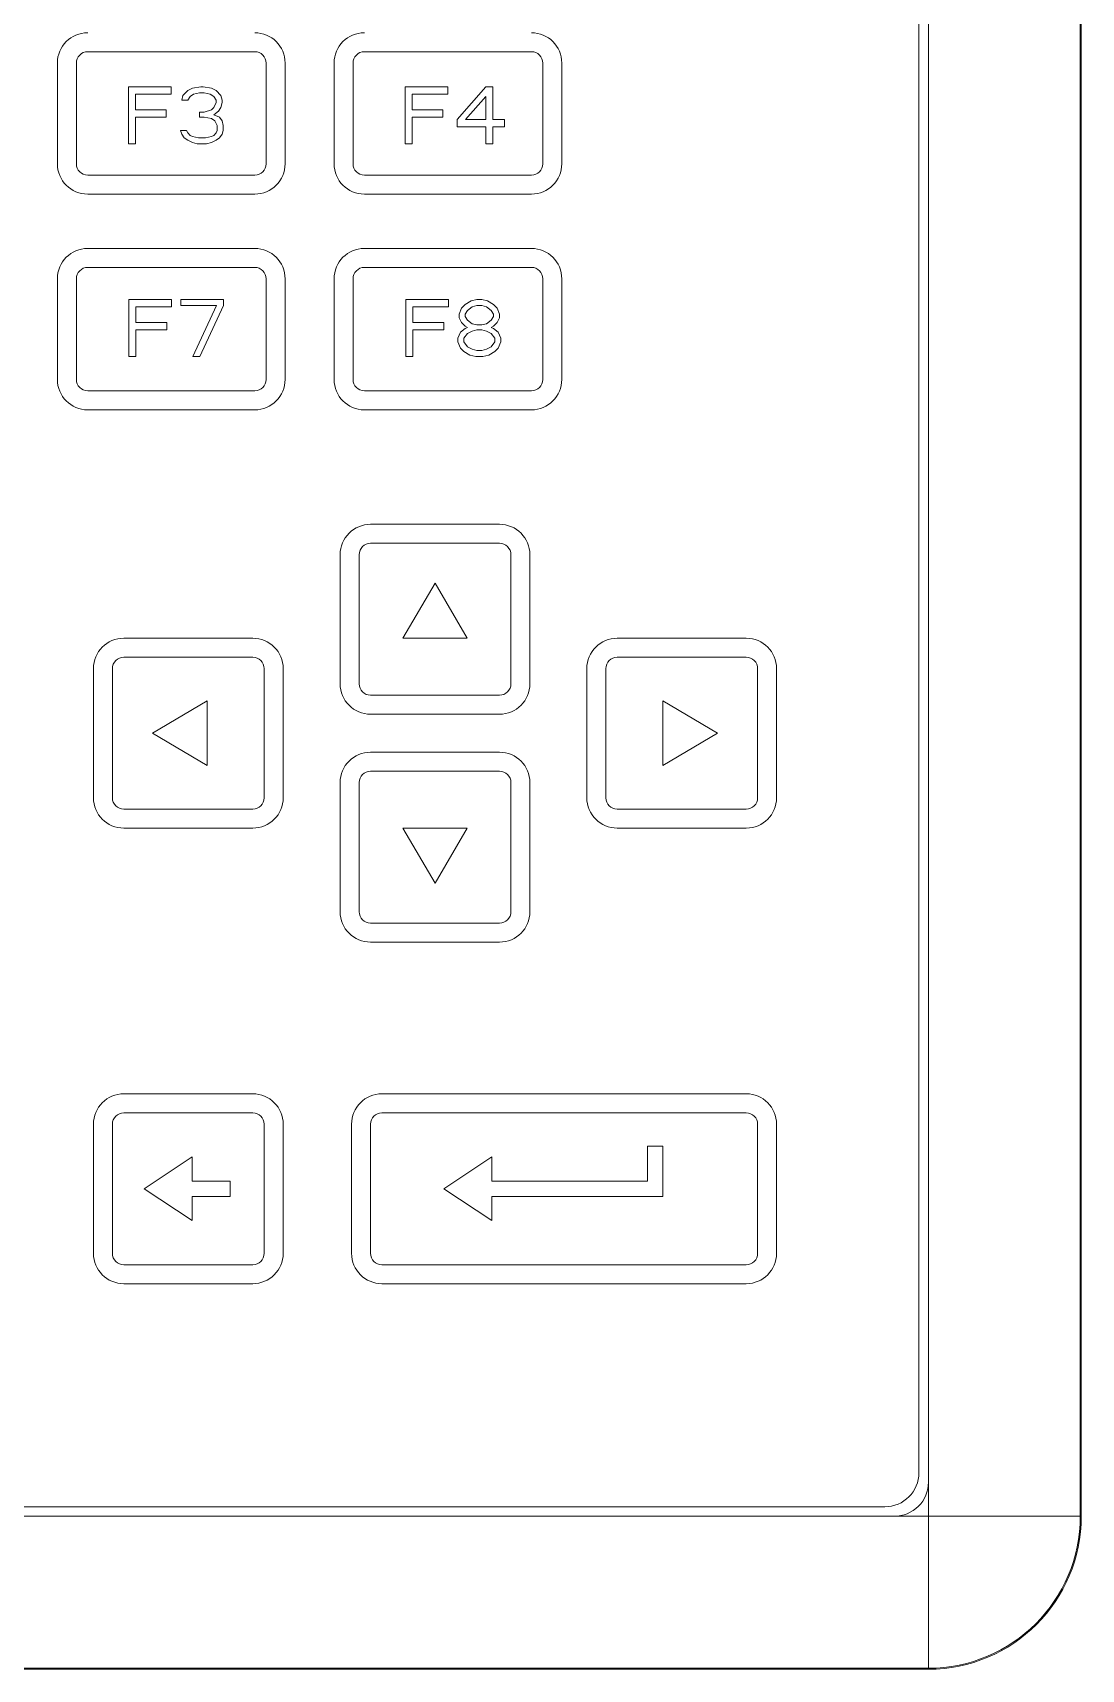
# Model space of a CAD drawing. Header units: inches. Extents: x 0 to 51, y 0 to 34.5.
# Drawn here: x 16.001 to 18.764, y 21.004 to 25.314 of the extents above; entities that cross this region are included whole.
import ezdxf

# ---------------------------------------------------------------- set-up
doc = ezdxf.new("R2010")
doc.units = ezdxf.units.IN
doc.header["$MEASUREMENT"] = 0
doc.layers.get('0').update_dxf_attribs({"lineweight": 5})
doc.layers.add('PSYMS', color=7, linetype='Continuous', lineweight=5)

# ---------------------------------------------------------------- blocks, each defined once
blk = doc.blocks.new('pv300')
at = {"color": 7, "linetype": 'Continuous'}
for p, q in [((2.3612, -5.4957), (2.3612, 2.2599)), ((2.7612, -5.0929), (2.7612, 1.8571)), ((2.764, -5.0929), (2.764, 1.8571)), ((2.3362, -4.9779), (2.3362, 1.4493)), ((0.1462, -1.2364), (0.5862, -1.2364)), ((0.8752, -1.2364), (1.3152, -1.2364)), ((0.0662, -1.2664), (0.0662, -1.5314)), ((0.1162, -1.5314), (0.1162, -1.2664)), ((0.6162, -1.2664), (0.6162, -1.5314)), ((0.6662, -1.5314), (0.6662, -1.2664)), ((0.7952, -1.2664), (0.7952, -1.5314)), ((0.8452, -1.5314), (0.8452, -1.2664)), ((1.3452, -1.2664), (1.3452, -1.5314)), ((1.3952, -1.5314), (1.3952, -1.2664)), ((0.5862, -1.5614), (0.1462, -1.5614)), ((1.3152, -1.5614), (0.8752, -1.5614)), ((0.1462, -1.6114), (0.5862, -1.6114)), ((0.8752, -1.6114), (1.3152, -1.6114)), ((0.5862, -1.7544), (0.1462, -1.7544)), ((1.3152, -1.7544), (0.8752, -1.7544)), ((0.1462, -1.8044), (0.5862, -1.8044)), ((0.8752, -1.8044), (1.3152, -1.8044)), ((0.0662, -1.8344), (0.0662, -2.0994)), ((0.1162, -2.0994), (0.1162, -1.8344)), ((0.6162, -1.8344), (0.6162, -2.0994)), ((0.6662, -2.0994), (0.6662, -1.8344)), ((0.7952, -1.8344), (0.7952, -2.0994)), ((0.8452, -2.0994), (0.8452, -1.8344)), ((1.3452, -1.8344), (1.3452, -2.0994)), ((1.3952, -2.0994), (1.3952, -1.8344)), ((0.5862, -2.1294), (0.1462, -2.1294)), ((1.3152, -2.1294), (0.8752, -2.1294)), ((0.1462, -2.1794), (0.5862, -2.1794)), ((0.8752, -2.1794), (1.3152, -2.1794)), ((1.2312, -2.4809), (0.8912, -2.4809)), ((0.8912, -2.5309), (1.2312, -2.5309)), ((0.8112, -2.5609), (0.8112, -2.9009)), ((0.8612, -2.9009), (0.8612, -2.5609)), ((1.2612, -2.5609), (1.2612, -2.9009)), ((1.3112, -2.9009), (1.3112, -2.5609)), ((0.5812, -2.7809), (0.2412, -2.7809)), ((1.8812, -2.7809), (1.5412, -2.7809)), ((0.2412, -2.8309), (0.5812, -2.8309)), ((1.5412, -2.8309), (1.8812, -2.8309)), ((0.1612, -2.8609), (0.1612, -3.2009)), ((0.2112, -3.2009), (0.2112, -2.8609)), ((0.6112, -2.8609), (0.6112, -3.2009)), ((0.6612, -3.2009), (0.6612, -2.8609)), ((1.4612, -2.8609), (1.4612, -3.2009)), ((1.5112, -3.2009), (1.5112, -2.8609)), ((1.9112, -2.8609), (1.9112, -3.2009)), ((1.9612, -3.2009), (1.9612, -2.8609)), ((1.2312, -2.9309), (0.8912, -2.9309)), ((0.8912, -2.9809), (1.2312, -2.9809)), ((1.2312, -3.0809), (0.8912, -3.0809)), ((0.8912, -3.1309), (1.2312, -3.1309)), ((0.8112, -3.1609), (0.8112, -3.5009)), ((0.8612, -3.5009), (0.8612, -3.1609)), ((1.2612, -3.1609), (1.2612, -3.5009)), ((1.3112, -3.5009), (1.3112, -3.1609)), ((0.5812, -3.2309), (0.2412, -3.2309)), ((1.8812, -3.2309), (1.5412, -3.2309)), ((0.2412, -3.2809), (0.5812, -3.2809)), ((1.5412, -3.2809), (1.8812, -3.2809)), ((1.2312, -3.5309), (0.8912, -3.5309)), ((0.8912, -3.5809), (1.2312, -3.5809)), ((0.5812, -3.9804), (0.2412, -3.9804)), ((1.8812, -3.9804), (0.9212, -3.9804)), ((0.2412, -4.0304), (0.5812, -4.0304)), ((0.9212, -4.0304), (1.8812, -4.0304)), ((0.1612, -4.0604), (0.1612, -4.4004)), ((0.2112, -4.4004), (0.2112, -4.0604)), ((0.6112, -4.0604), (0.6112, -4.4004)), ((0.6612, -4.4004), (0.6612, -4.0604)), ((0.8412, -4.0604), (0.8412, -4.4004)), ((0.8912, -4.4004), (0.8912, -4.0604)), ((1.9112, -4.0604), (1.9112, -4.4004)), ((1.9612, -4.4004), (1.9612, -4.0604)), ((0.5812, -4.4304), (0.2412, -4.4304)), ((1.8812, -4.4304), (0.9212, -4.4304)), ((0.2412, -4.4804), (0.5812, -4.4804)), ((0.9212, -4.4804), (1.8812, -4.4804)), ((-2.2438, -5.0679), (2.2462, -5.0679)), ((-2.7616, -5.0929), (2.764, -5.0929)), ((-2.3588, -5.4929), (2.3612, -5.4929)), ((-2.3588, -5.4957), (2.3612, -5.4957))]:
    blk.add_line(p, q, dxfattribs=at)
at = {"color": 4, "linetype": 'Continuous'}
for p, q in [((0.2532, -1.4789), (0.2532, -1.3289)), ((0.2532, -1.3289), (0.3657, -1.3289)), ((0.3657, -1.3289), (0.3657, -1.3481)), ((0.4095, -1.3385), (0.422, -1.3321)), ((0.422, -1.3321), (0.4438, -1.3289)), ((0.4438, -1.3289), (0.4501, -1.3289)), ((0.4501, -1.3289), (0.472, -1.3321)), ((0.472, -1.3321), (0.4845, -1.3385)), ((0.9822, -1.3289), (1.0947, -1.3289)), ((0.9822, -1.4789), (0.9822, -1.3289)), ((1.0947, -1.3289), (1.0947, -1.3481)), ((1.1197, -1.4151), (1.1947, -1.3289)), ((1.1947, -1.3289), (1.2135, -1.3289)), ((1.2135, -1.3289), (1.2135, -1.4151)), ((0.272, -1.3481), (0.272, -1.3896)), ((0.3657, -1.3481), (0.272, -1.3481)), ((0.3938, -1.364), (0.397, -1.3513)), ((0.4095, -1.364), (0.3938, -1.364)), ((0.397, -1.3513), (0.4095, -1.3385)), ((0.4157, -1.3545), (0.4095, -1.364)), ((0.4251, -1.3481), (0.4157, -1.3545)), ((0.4407, -1.3449), (0.4251, -1.3481)), ((0.4532, -1.3449), (0.4407, -1.3449)), ((0.4688, -1.3481), (0.4532, -1.3449)), ((0.4782, -1.3545), (0.4688, -1.3481)), ((0.4845, -1.364), (0.4782, -1.3545)), ((0.4782, -1.3832), (0.4845, -1.3704)), ((0.4845, -1.3385), (0.497, -1.3513)), ((0.4845, -1.3704), (0.4845, -1.364)), ((0.497, -1.3513), (0.5001, -1.364)), ((0.5001, -1.3704), (0.497, -1.3832)), ((0.5001, -1.364), (0.5001, -1.3704)), ((1.0947, -1.3481), (1.001, -1.3481)), ((1.001, -1.3481), (1.001, -1.3896)), ((1.1416, -1.4151), (1.1947, -1.3545)), ((1.1947, -1.3545), (1.1947, -1.4151)), ((0.272, -1.3896), (0.3532, -1.3896)), ((0.272, -1.4087), (0.272, -1.4789)), ((0.3532, -1.4087), (0.272, -1.4087)), ((0.3532, -1.3896), (0.3532, -1.4087)), ((0.4407, -1.3959), (0.4532, -1.3959)), ((0.4407, -1.4087), (0.4407, -1.3959)), ((0.4532, -1.4087), (0.4407, -1.4087)), ((0.4532, -1.3959), (0.472, -1.3896)), ((0.472, -1.4119), (0.4532, -1.4087)), ((0.472, -1.3896), (0.4782, -1.3832)), ((0.4813, -1.4183), (0.472, -1.4119)), ((0.4907, -1.3928), (0.4782, -1.4023)), ((0.4782, -1.4023), (0.4938, -1.4087)), ((0.4876, -1.4311), (0.4813, -1.4183)), ((0.497, -1.3832), (0.4907, -1.3928)), ((0.4938, -1.4087), (0.5001, -1.4183)), ((0.5001, -1.4183), (0.5032, -1.4311)), ((1.001, -1.3896), (1.0822, -1.3896)), ((1.0822, -1.4087), (1.001, -1.4087)), ((1.001, -1.4087), (1.001, -1.4789)), ((1.0822, -1.3896), (1.0822, -1.4087)), ((1.1197, -1.4342), (1.1197, -1.4151)), ((1.1947, -1.4151), (1.1416, -1.4151)), ((1.2135, -1.4151), (1.2447, -1.4151)), ((1.2447, -1.4151), (1.2447, -1.4342)), ((0.3907, -1.4438), (0.4063, -1.4438)), ((0.3938, -1.4534), (0.3907, -1.4438)), ((0.4001, -1.463), (0.3938, -1.4534)), ((0.4095, -1.4694), (0.4001, -1.463)), ((0.4063, -1.4438), (0.4095, -1.4502)), ((0.4095, -1.4502), (0.4157, -1.4566)), ((0.4157, -1.4566), (0.422, -1.4598)), ((0.422, -1.4598), (0.4376, -1.463)), ((0.4376, -1.463), (0.4563, -1.463)), ((0.4563, -1.463), (0.472, -1.4598)), ((0.472, -1.4598), (0.4782, -1.4566)), ((0.4782, -1.4566), (0.4845, -1.4502)), ((0.4845, -1.4502), (0.4876, -1.4438)), ((0.4938, -1.463), (0.4845, -1.4694)), ((0.4876, -1.4438), (0.4876, -1.4311)), ((0.5001, -1.4534), (0.4938, -1.463)), ((0.5032, -1.4438), (0.5001, -1.4534)), ((0.5032, -1.4311), (0.5032, -1.4438)), ((1.1947, -1.4342), (1.1197, -1.4342)), ((1.1947, -1.4789), (1.1947, -1.4342)), ((1.2447, -1.4342), (1.2135, -1.4342)), ((1.2135, -1.4342), (1.2135, -1.4789)), ((0.272, -1.4789), (0.2532, -1.4789)), ((0.422, -1.4757), (0.4095, -1.4694)), ((0.4345, -1.4789), (0.422, -1.4757)), ((0.4595, -1.4789), (0.4345, -1.4789)), ((0.472, -1.4757), (0.4595, -1.4789)), ((0.4845, -1.4694), (0.472, -1.4757)), ((1.001, -1.4789), (0.9822, -1.4789)), ((1.2135, -1.4789), (1.1947, -1.4789)), ((0.2542, -1.8889), (0.3667, -1.8889)), ((0.2542, -2.0389), (0.2542, -1.8889)), ((0.3667, -1.8889), (0.3667, -1.9081)), ((0.3917, -1.8889), (0.5042, -1.8889)), ((0.3917, -1.9049), (0.3917, -1.8889)), ((0.5042, -1.8889), (0.5042, -1.9049)), ((0.9842, -1.8889), (1.0967, -1.8889)), ((0.9842, -2.0389), (0.9842, -1.8889)), ((1.0967, -1.8889), (1.0967, -1.9081)), ((1.1561, -1.8921), (1.1405, -1.9017)), ((1.1717, -1.8889), (1.1561, -1.8921)), ((1.1842, -1.8889), (1.1717, -1.8889)), ((1.1998, -1.8921), (1.1842, -1.8889)), ((1.2155, -1.9017), (1.1998, -1.8921)), ((0.3667, -1.9081), (0.273, -1.9081)), ((0.273, -1.9081), (0.273, -1.9496)), ((0.4855, -1.9049), (0.3917, -1.9049)), ((0.423, -2.0389), (0.4855, -1.9049)), ((0.5042, -1.9049), (0.4417, -2.0389)), ((1.0967, -1.9081), (1.003, -1.9081)), ((1.003, -1.9081), (1.003, -1.9496)), ((1.1311, -1.9113), (1.1248, -1.9272)), ((1.1248, -1.9272), (1.1248, -1.9368)), ((1.1248, -1.9368), (1.1311, -1.9496)), ((1.1405, -1.9017), (1.1311, -1.9113)), ((1.1467, -1.9176), (1.1405, -1.9272)), ((1.1405, -1.9272), (1.1405, -1.9336)), ((1.1405, -1.9336), (1.1467, -1.9432)), ((1.1592, -1.9081), (1.1467, -1.9176)), ((1.1717, -1.9049), (1.1592, -1.9081)), ((1.1842, -1.9049), (1.1717, -1.9049)), ((1.1967, -1.9081), (1.1842, -1.9049)), ((1.2092, -1.9176), (1.1967, -1.9081)), ((1.2155, -1.9272), (1.2092, -1.9176)), ((1.2092, -1.9432), (1.2155, -1.9336)), ((1.2248, -1.9113), (1.2155, -1.9017)), ((1.2155, -1.9336), (1.2155, -1.9272)), ((1.2311, -1.9272), (1.2248, -1.9113)), ((1.2248, -1.9496), (1.2311, -1.9368)), ((1.2311, -1.9368), (1.2311, -1.9272)), ((0.273, -1.9496), (0.3542, -1.9496)), ((0.3542, -1.9687), (0.273, -1.9687)), ((0.273, -1.9687), (0.273, -2.0389)), ((0.3542, -1.9496), (0.3542, -1.9687)), ((1.003, -1.9496), (1.0842, -1.9496)), ((1.0842, -1.9687), (1.003, -1.9687)), ((1.003, -1.9687), (1.003, -2.0389)), ((1.0842, -1.9496), (1.0842, -1.9687)), ((1.128, -1.9751), (1.1217, -1.9911)), ((1.1405, -1.9655), (1.128, -1.9751)), ((1.1311, -1.9496), (1.1405, -1.9591)), ((1.1467, -1.9783), (1.1373, -1.9911)), ((1.1405, -1.9591), (1.1467, -1.9623)), ((1.1467, -1.9623), (1.1405, -1.9655)), ((1.1467, -1.9432), (1.1592, -1.9528)), ((1.1592, -1.9719), (1.1467, -1.9783)), ((1.1592, -1.9528), (1.1717, -1.9559)), ((1.1717, -1.9687), (1.1592, -1.9719)), ((1.1717, -1.9559), (1.1842, -1.9559)), ((1.1842, -1.9687), (1.1717, -1.9687)), ((1.1842, -1.9559), (1.1967, -1.9528)), ((1.1967, -1.9719), (1.1842, -1.9687)), ((1.1967, -1.9528), (1.2092, -1.9432)), ((1.2092, -1.9783), (1.1967, -1.9719)), ((1.2092, -1.9623), (1.2155, -1.9591)), ((1.2155, -1.9655), (1.2092, -1.9623)), ((1.2186, -1.9911), (1.2092, -1.9783)), ((1.2155, -1.9591), (1.2248, -1.9496)), ((1.228, -1.9751), (1.2155, -1.9655)), ((1.2342, -1.9911), (1.228, -1.9751)), ((1.1217, -1.9911), (1.1217, -2.0006)), ((1.1217, -2.0006), (1.128, -2.0166)), ((1.128, -2.0166), (1.1373, -2.0262)), ((1.1373, -1.9911), (1.1373, -2.0006)), ((1.1373, -2.0006), (1.1467, -2.0134)), ((1.1467, -2.0134), (1.1592, -2.0198)), ((1.1592, -2.0198), (1.1717, -2.023)), ((1.1717, -2.023), (1.1842, -2.023)), ((1.1842, -2.023), (1.1967, -2.0198)), ((1.1967, -2.0198), (1.2092, -2.0134)), ((1.2092, -2.0134), (1.2186, -2.0006)), ((1.2186, -2.0006), (1.2186, -1.9911)), ((1.2186, -2.0262), (1.228, -2.0166)), ((1.228, -2.0166), (1.2342, -2.0006)), ((1.2342, -2.0006), (1.2342, -1.9911)), ((0.273, -2.0389), (0.2542, -2.0389)), ((0.4417, -2.0389), (0.423, -2.0389)), ((1.003, -2.0389), (0.9842, -2.0389)), ((1.1373, -2.0262), (1.153, -2.0357)), ((1.153, -2.0357), (1.1686, -2.0389)), ((1.1686, -2.0389), (1.1873, -2.0389)), ((1.1873, -2.0389), (1.203, -2.0357)), ((1.203, -2.0357), (1.2186, -2.0262)), ((1.0612, -2.6362), (0.9762, -2.7809)), ((1.1462, -2.7809), (1.0612, -2.6362)), ((0.9762, -2.7809), (1.1462, -2.7809)), ((0.3165, -3.0309), (0.4612, -2.9459)), ((0.4612, -2.9459), (0.4612, -3.1159)), ((1.8059, -3.0309), (1.6612, -2.9459)), ((1.6612, -2.9459), (1.6612, -3.1159)), ((0.4612, -3.1159), (0.3165, -3.0309)), ((1.6612, -3.1159), (1.8059, -3.0309)), ((0.9762, -3.2809), (1.1462, -3.2809)), ((1.0612, -3.4256), (0.9762, -3.2809)), ((1.1462, -3.2809), (1.0612, -3.4256)), ((1.6212, -4.1184), (1.6612, -4.1184)), ((1.6212, -4.2104), (1.6212, -4.1184)), ((1.6612, -4.1184), (1.6612, -4.2504)), ((0.4212, -4.1464), (0.2947, -4.2304)), ((0.4212, -4.1464), (0.4212, -4.2104)), ((1.2112, -4.1464), (1.0847, -4.2304)), ((1.2112, -4.1464), (1.2112, -4.2104)), ((0.5212, -4.2104), (0.4212, -4.2104)), ((0.5212, -4.2104), (0.5212, -4.2504)), ((1.6212, -4.2104), (1.2112, -4.2104)), ((0.4212, -4.3144), (0.2947, -4.2304)), ((0.4212, -4.2504), (0.5212, -4.2504)), ((0.4212, -4.3144), (0.4212, -4.2504)), ((1.2112, -4.3144), (1.0847, -4.2304)), ((1.2112, -4.2504), (1.6612, -4.2504)), ((1.2112, -4.3144), (1.2112, -4.2504))]:
    blk.add_line(p, q, dxfattribs=at)
at = {"color": 7, "linetype": 'Continuous'}
for centre, radius, start, end in [((0.1462, -1.2664), 0.08, 90, 180), ((0.5862, -1.2664), 0.08, 0, 90), ((0.8752, -1.2664), 0.08, 90, 180), ((1.3152, -1.2664), 0.08, 0, 90), ((0.1462, -1.2664), 0.03, 90, 180), ((0.5862, -1.2664), 0.03, 0, 90), ((0.8752, -1.2664), 0.03, 90, 180), ((1.3152, -1.2664), 0.03, 0, 90), ((0.1462, -1.5314), 0.08, 180, 270), ((0.1462, -1.5314), 0.03, 180, 270), ((0.5862, -1.5314), 0.08, 270, 0), ((0.5862, -1.5314), 0.03, 270, 0), ((0.8752, -1.5314), 0.08, 180, 270), ((0.8752, -1.5314), 0.03, 180, 270), ((1.3152, -1.5314), 0.08, 270, 0), ((1.3152, -1.5314), 0.03, 270, 0), ((0.1462, -1.8344), 0.08, 90, 180), ((0.5862, -1.8344), 0.08, 0, 90), ((0.8752, -1.8344), 0.08, 90, 180), ((1.3152, -1.8344), 0.08, 0, 90), ((0.1462, -1.8344), 0.03, 90, 180), ((0.5862, -1.8344), 0.03, 0, 90), ((0.8752, -1.8344), 0.03, 90, 180), ((1.3152, -1.8344), 0.03, 0, 90), ((0.1462, -2.0994), 0.08, 180, 270), ((0.1462, -2.0994), 0.03, 180, 270), ((0.5862, -2.0994), 0.08, 270, 0), ((0.5862, -2.0994), 0.03, 270, 0), ((0.8752, -2.0994), 0.08, 180, 270), ((0.8752, -2.0994), 0.03, 180, 270), ((1.3152, -2.0994), 0.08, 270, 0), ((1.3152, -2.0994), 0.03, 270, 0), ((0.8912, -2.5609), 0.08, 90, 180), ((1.2312, -2.5609), 0.08, 0, 90), ((0.8912, -2.5609), 0.03, 90, 180), ((1.2312, -2.5609), 0.03, 0, 90), ((0.2412, -2.8609), 0.08, 90, 180), ((0.5812, -2.8609), 0.08, 0, 90), ((1.5412, -2.8609), 0.08, 90, 180), ((1.8812, -2.8609), 0.08, 0, 90), ((0.2412, -2.8609), 0.03, 90, 180), ((0.5812, -2.8609), 0.03, 0, 90), ((1.5412, -2.8609), 0.03, 90, 180), ((1.8812, -2.8609), 0.03, 0, 90), ((0.8912, -2.9009), 0.08, 180, 270), ((0.8912, -2.9009), 0.03, 180, 270), ((1.2312, -2.9009), 0.08, 270, 0), ((1.2312, -2.9009), 0.03, 270, 0), ((0.8912, -3.1609), 0.08, 90, 180), ((1.2312, -3.1609), 0.08, 0, 90), ((0.8912, -3.1609), 0.03, 90, 180), ((1.2312, -3.1609), 0.03, 0, 90), ((0.2412, -3.2009), 0.08, 180, 270), ((0.2412, -3.2009), 0.03, 180, 270), ((0.5812, -3.2009), 0.08, 270, 0), ((0.5812, -3.2009), 0.03, 270, 0), ((1.5412, -3.2009), 0.08, 180, 270), ((1.5412, -3.2009), 0.03, 180, 270), ((1.8812, -3.2009), 0.08, 270, 0), ((1.8812, -3.2009), 0.03, 270, 0), ((0.8912, -3.5009), 0.08, 180, 270), ((0.8912, -3.5009), 0.03, 180, 270), ((1.2312, -3.5009), 0.08, 270, 0), ((1.2312, -3.5009), 0.03, 270, 0), ((0.2412, -4.0604), 0.08, 90, 180), ((0.5812, -4.0604), 0.08, 0, 90), ((0.9212, -4.0604), 0.08, 90, 180), ((1.8812, -4.0604), 0.08, 0, 90), ((0.2412, -4.0604), 0.03, 90, 180), ((0.5812, -4.0604), 0.03, 0, 90), ((0.9212, -4.0604), 0.03, 90, 180), ((1.8812, -4.0604), 0.03, 0, 90), ((0.2412, -4.4004), 0.08, 180, 270), ((0.2412, -4.4004), 0.03, 180, 270), ((0.5812, -4.4004), 0.08, 270, 0), ((0.5812, -4.4004), 0.03, 270, 0), ((0.9212, -4.4004), 0.08, 180, 270), ((0.9212, -4.4004), 0.03, 180, 270), ((1.8812, -4.4004), 0.08, 270, 0), ((1.8812, -4.4004), 0.03, 270, 0), ((2.2462, -4.9779), 0.09, 270, 0), ((2.2712, -5.0029), 0.09, 269.9855, 0), ((2.3612, -5.0929), 0.4028, 270, 0), ((2.3612, -5.0929), 0.4, 270, 0)]:
    blk.add_arc(centre, radius, start, end, dxfattribs=at)

msp = doc.modelspace()

# ---------------------------------------------------------------- block references
at = {"layer": 'PSYMS'}
msp.add_blockref('pv300', (16, 26.5), dxfattribs=at)

doc.saveas('drawing.dxf')
